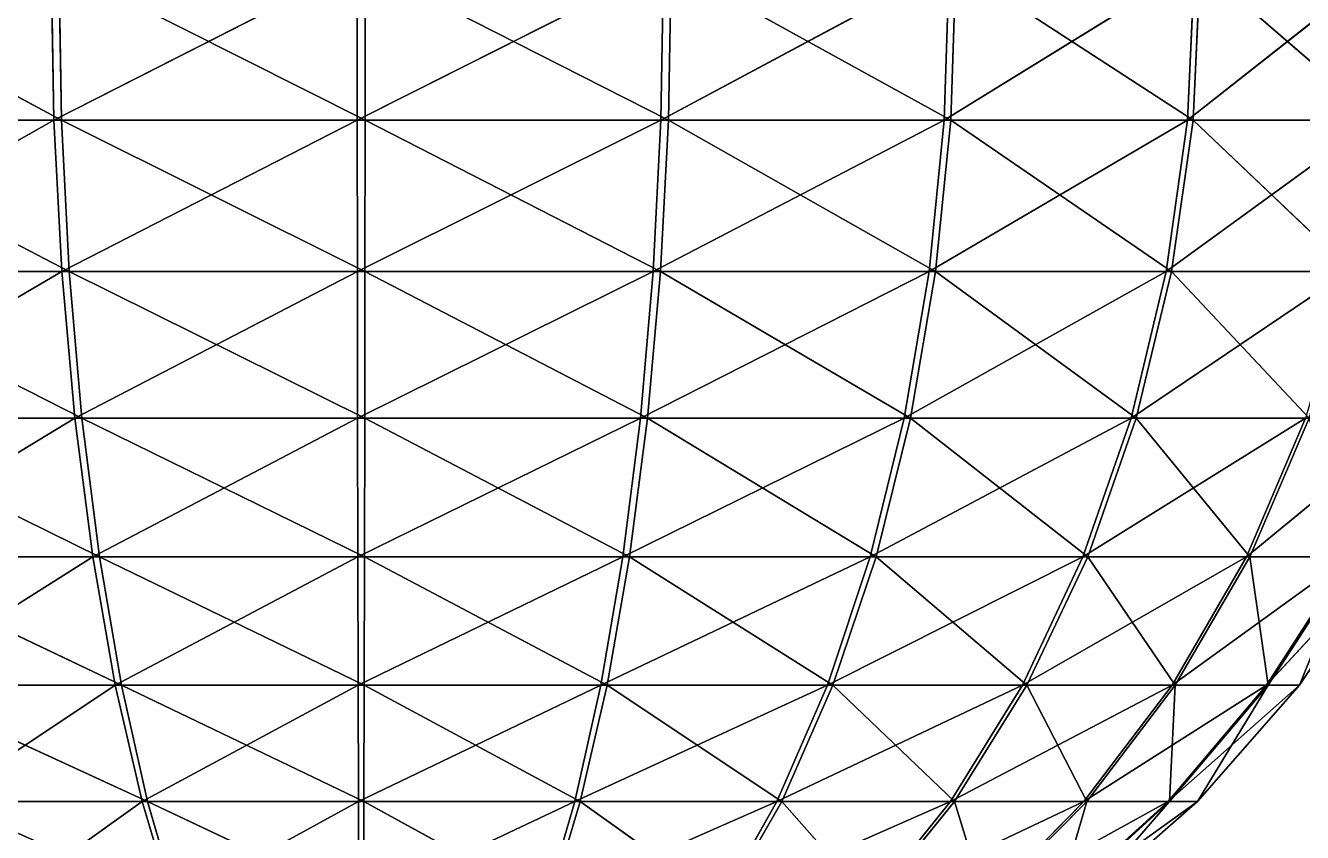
# Model space of a CAD drawing. Header units: metres. Extents: x -221 to 289, y -256 to 250.
# Drawn here: x 4.7 to 112.7, y -73.3 to -5.1 of the extents above; entities that cross this region are included whole.
import ezdxf

# ---------------------------------------------------------------- set-up
doc = ezdxf.new("R2010")
doc.units = ezdxf.units.M

msp = doc.modelspace()

# ---------------------------------------------------------------- linework, layer by layer
for p, q in [((-16.634708, -0.000004, -674.6596), (7.735315, -13.052622, -665.5774)), ((6.870521, -0.000004, -857.9344), (7.094708, -13.052622, -857.10876)), ((32.74091, -0.000004, -861.42834), (7.094708, -13.052622, -857.10876)), ((7.516657, -0.000004, -664.7503), (33.406948, -13.052622, -662.285)), ((7.516657, -0.000004, -664.7503), (7.735315, -13.052622, -665.5774)), ((32.74091, -0.000004, -861.42834), (32.74377, -13.052622, -860.5728)), ((58.634068, -0.000004, -858.1075), (32.74377, -13.052622, -860.5728)), ((33.40981, -0.000004, -661.42944), (33.406948, -13.052622, -662.285)), ((33.40981, -0.000004, -661.42944), (59.056007, -13.052622, -665.749)), ((58.634068, -0.000004, -858.1075), (58.41541, -13.052622, -857.2804)), ((82.78544, -0.000004, -848.1982), (58.41541, -13.052622, -857.2804)), ((59.28019, -0.000004, -664.9234), (59.056007, -13.052622, -665.749)), ((59.28019, -0.000004, -664.9234), (82.93451, -13.052622, -675.7335)), ((82.78544, -0.000004, -848.1982), (82.36017, -13.052622, -847.4559)), ((103.54916, -0.000004, -832.3757), (82.36017, -13.052622, -847.4559)), ((83.36474, -0.000004, -674.9941), (82.93451, -13.052622, -675.7335)), ((83.36474, -0.000004, -674.9941), (103.415184, -13.052622, -691.55804)), ((103.54916, -0.000004, -832.3757), (102.946236, -13.052622, -831.76874)), ((119.5102, -0.000004, -811.71826), (102.946236, -13.052622, -831.76874)), ((104.02215, -0.000004, -690.9551), (103.415184, -13.052622, -691.55804)), ((104.02215, -0.000004, -690.9551), (119.10233, -13.052622, -712.1441)), ((-16.78379, -13.052622, -847.12427), (7.094708, -13.052622, -857.10876)), ((7.735315, -13.052622, -665.5774), (-16.209438, -13.052622, -675.4019)), ((-16.209438, -13.052622, -675.4019), (8.387548, -25.881905, -668.04456)), ((7.094708, -13.052622, -857.10876), (-15.500458, -25.881905, -844.9185)), ((7.094708, -13.052622, -857.10876), (32.74377, -13.052622, -860.5728)), ((7.094708, -13.052622, -857.10876), (7.76343, -25.881905, -854.646)), ((33.406948, -13.052622, -662.285), (7.735315, -13.052622, -665.5774)), ((7.735315, -13.052622, -665.5774), (33.39841, -25.881905, -664.83685)), ((7.735315, -13.052622, -665.5774), (8.387548, -25.881905, -668.04456)), ((32.74377, -13.052622, -860.5728), (7.76343, -25.881905, -854.646)), ((32.74377, -13.052622, -860.5728), (58.41541, -13.052622, -857.2804)), ((32.74377, -13.052622, -860.5728), (32.752304, -25.881905, -858.02094)), ((58.41541, -13.052622, -857.2804), (32.752304, -25.881905, -858.02094)), ((33.406948, -13.052622, -662.285), (33.39841, -25.881905, -664.83685)), ((59.056007, -13.052622, -665.749), (33.406948, -13.052622, -662.285)), ((33.406948, -13.052622, -662.285), (58.387283, -25.881905, -668.21173)), ((58.41541, -13.052622, -857.2804), (57.763176, -25.881905, -854.81323)), ((82.36017, -13.052622, -847.4559), (57.763176, -25.881905, -854.81323)), ((59.056007, -13.052622, -665.749), (58.387283, -25.881905, -668.21173)), ((58.41541, -13.052622, -857.2804), (82.36017, -13.052622, -847.4559)), ((82.93451, -13.052622, -675.7335), (59.056007, -13.052622, -665.749)), ((59.056007, -13.052622, -665.749), (81.65117, -25.881905, -677.9393)), ((82.36017, -13.052622, -847.4559), (81.09161, -25.881905, -845.2416)), ((102.946236, -13.052622, -831.76874), (81.09161, -25.881905, -845.2416)), ((82.93451, -13.052622, -675.7335), (81.65117, -25.881905, -677.9393)), ((82.36017, -13.052622, -847.4559), (102.946236, -13.052622, -831.76874)), ((103.415184, -13.052622, -691.55804), (82.93451, -13.052622, -675.7335)), ((82.93451, -13.052622, -675.7335), (101.60469, -25.881905, -693.35645)), ((102.946236, -13.052622, -831.76874), (101.14781, -25.881905, -829.95825)), ((118.77075, -13.052622, -811.288), (101.14781, -25.881905, -829.95825)), ((103.415184, -13.052622, -691.55804), (101.60469, -25.881905, -693.35645)), ((102.946236, -13.052622, -831.76874), (118.77075, -13.052622, -811.288)), ((119.10233, -13.052622, -712.1441), (103.415184, -13.052622, -691.55804)), ((103.415184, -13.052622, -691.55804), (116.888054, -25.881905, -713.41266)), ((-15.500458, -25.881905, -844.9185), (7.76343, -25.881905, -854.646)), ((8.387548, -25.881905, -668.04456), (-14.94088, -25.881905, -677.6162)), ((-14.94088, -25.881905, -677.6162), (9.462194, -38.26834, -672.1095)), ((7.76343, -25.881905, -854.646), (-13.385975, -38.26834, -841.2843)), ((7.76343, -25.881905, -854.646), (32.752304, -25.881905, -858.02094)), ((7.76343, -25.881905, -854.646), (8.865244, -38.26834, -850.5883)), ((33.39841, -25.881905, -664.83685), (8.387548, -25.881905, -668.04456)), ((8.387548, -25.881905, -668.04456), (33.38435, -38.26834, -669.04144)), ((8.387548, -25.881905, -668.04456), (9.462194, -38.26834, -672.1095)), ((32.752304, -25.881905, -858.02094), (8.865244, -38.26834, -850.5883)), ((32.752304, -25.881905, -858.02094), (57.763176, -25.881905, -854.81323)), ((32.752304, -25.881905, -858.02094), (32.76637, -38.26834, -853.81635)), ((57.763176, -25.881905, -854.81323), (32.76637, -38.26834, -853.81635)), ((33.39841, -25.881905, -664.83685), (33.38435, -38.26834, -669.04144)), ((58.387283, -25.881905, -668.21173), (33.39841, -25.881905, -664.83685)), ((33.39841, -25.881905, -664.83685), (57.28547, -38.26834, -672.2695)), ((57.763176, -25.881905, -854.81323), (56.68853, -38.26834, -850.7483)), ((81.09161, -25.881905, -845.2416), (56.68853, -38.26834, -850.7483)), ((58.387283, -25.881905, -668.21173), (57.28547, -38.26834, -672.2695)), ((57.763176, -25.881905, -854.81323), (81.09161, -25.881905, -845.2416)), ((81.65117, -25.881905, -677.9393), (58.387283, -25.881905, -668.21173)), ((58.387283, -25.881905, -668.21173), (79.53669, -38.26834, -681.5735)), ((81.09161, -25.881905, -845.2416), (79.00149, -38.26834, -841.59326)), ((101.14781, -25.881905, -829.95825), (79.00149, -38.26834, -841.59326)), ((81.65117, -25.881905, -677.9393), (79.53669, -38.26834, -681.5735)), ((81.09161, -25.881905, -845.2416), (101.14781, -25.881905, -829.95825)), ((101.60469, -25.881905, -693.35645), (81.65117, -25.881905, -677.9393)), ((81.65117, -25.881905, -677.9393), (98.62164, -38.26834, -696.3196)), ((101.14781, -25.881905, -829.95825), (98.18466, -38.26834, -826.97516)), ((116.565, -25.881905, -810.0047), (98.18466, -38.26834, -826.97516)), ((101.60469, -25.881905, -693.35645), (98.62164, -38.26834, -696.3196)), ((101.14781, -25.881905, -829.95825), (116.565, -25.881905, -810.0047)), ((116.888054, -25.881905, -713.41266), (101.60469, -25.881905, -693.35645)), ((101.60469, -25.881905, -693.35645), (113.23973, -38.26834, -715.50275)), ((-13.385975, -38.26834, -841.2843), (8.865244, -38.26834, -850.5883)), ((9.462194, -38.26834, -672.1095), (-12.850758, -38.26834, -681.2645)), ((-12.850758, -38.26834, -681.2645), (10.940874, -50.000008, -677.70276)), ((8.865244, -38.26834, -850.5883), (-10.476521, -50.000008, -836.2836)), ((8.865244, -38.26834, -850.5883), (32.76637, -38.26834, -853.81635)), ((8.865244, -38.26834, -850.5883), (10.381304, -50.000008, -845.00507)), ((33.38435, -38.26834, -669.04144), (9.462194, -38.26834, -672.1095)), ((9.462194, -38.26834, -672.1095), (33.365, -50.000008, -674.82684)), ((9.462194, -38.26834, -672.1095), (10.940874, -50.000008, -677.70276)), ((32.76637, -38.26834, -853.81635), (10.381304, -50.000008, -845.00507)), ((32.76637, -38.26834, -853.81635), (56.68853, -38.26834, -850.7483)), ((32.76637, -38.26834, -853.81635), (32.785717, -50.000008, -848.03094)), ((56.68853, -38.26834, -850.7483), (32.785717, -50.000008, -848.03094)), ((33.38435, -38.26834, -669.04144), (33.365, -50.000008, -674.82684)), ((57.28547, -38.26834, -672.2695), (33.38435, -38.26834, -669.04144)), ((33.38435, -38.26834, -669.04144), (55.76941, -50.000008, -677.8527)), ((56.68853, -38.26834, -850.7483), (55.20985, -50.000008, -845.155)), ((79.00149, -38.26834, -841.59326), (55.20985, -50.000008, -845.155)), ((57.28547, -38.26834, -672.2695), (55.76941, -50.000008, -677.8527)), ((56.68853, -38.26834, -850.7483), (79.00149, -38.26834, -841.59326)), ((79.53669, -38.26834, -681.5735), (57.28547, -38.26834, -672.2695)), ((57.28547, -38.26834, -672.2695), (76.62724, -50.000008, -686.5741)), ((79.00149, -38.26834, -841.59326), (76.12555, -50.000008, -836.5733)), ((98.18466, -38.26834, -826.97516), (76.12555, -50.000008, -836.5733)), ((79.53669, -38.26834, -681.5735), (76.62724, -50.000008, -686.5741)), ((79.00149, -38.26834, -841.59326), (98.18466, -38.26834, -826.97516)), ((98.62164, -38.26834, -696.3196), (79.53669, -38.26834, -681.5735)), ((79.53669, -38.26834, -681.5735), (94.517075, -50.000008, -700.3968)), ((98.18466, -38.26834, -826.97516), (94.10745, -50.000008, -822.8706)), ((112.93074, -38.26834, -807.8902), (94.10745, -50.000008, -822.8706)), ((98.62164, -38.26834, -696.3196), (94.517075, -50.000008, -700.3968)), ((98.18466, -38.26834, -826.97516), (112.93074, -38.26834, -807.8902)), ((113.23973, -38.26834, -715.50275), (98.62164, -38.26834, -696.3196)), ((98.62164, -38.26834, -696.3196), (108.21977, -50.000008, -718.3787)), ((112.93074, -38.26834, -807.8902), (107.93013, -50.000008, -804.9808)), ((122.23481, -38.26834, -785.639), (107.93013, -50.000008, -804.9808)), ((113.23973, -38.26834, -715.50275), (108.21977, -50.000008, -718.3787)), ((-10.476521, -50.000008, -836.2836), (10.381304, -50.000008, -845.00507)), ((10.940874, -50.000008, -677.70276), (-9.974823, -50.000008, -686.2845)), ((-9.974823, -50.000008, -686.2845), (12.798279, -60.876144, -684.7286)), ((10.381304, -50.000008, -845.00507), (-6.821888, -60.876144, -830.00226)), ((10.381304, -50.000008, -845.00507), (32.785717, -50.000008, -848.03094)), ((10.381304, -50.000008, -845.00507), (12.285666, -60.876144, -837.9918)), ((33.365, -50.000008, -674.82684), (10.940874, -50.000008, -677.70276)), ((10.940874, -50.000008, -677.70276), (33.340694, -60.876144, -682.094)), ((10.940874, -50.000008, -677.70276), (12.798279, -60.876144, -684.7286)), ((32.785717, -50.000008, -848.03094), (12.285666, -60.876144, -837.9918)), ((32.785717, -50.000008, -848.03094), (55.20985, -50.000008, -845.155)), ((32.785717, -50.000008, -848.03094), (32.810024, -60.876144, -840.7638)), ((55.20985, -50.000008, -845.155), (32.810024, -60.876144, -840.7638)), ((33.365, -50.000008, -674.82684), (33.340694, -60.876144, -682.094)), ((55.76941, -50.000008, -677.8527), (33.365, -50.000008, -674.82684)), ((33.365, -50.000008, -674.82684), (53.86505, -60.876144, -684.86597)), ((55.20985, -50.000008, -845.155), (53.352448, -60.876144, -838.1292)), ((76.12555, -50.000008, -836.5733), (53.352448, -60.876144, -838.1292)), ((55.76941, -50.000008, -677.8527), (53.86505, -60.876144, -684.86597)), ((55.20985, -50.000008, -845.155), (76.12555, -50.000008, -836.5733)), ((76.62724, -50.000008, -686.5741), (55.76941, -50.000008, -677.8527)), ((55.76941, -50.000008, -677.8527), (72.9726, -60.876144, -692.8555)), ((76.12555, -50.000008, -836.5733), (72.513016, -60.876144, -830.2676)), ((94.10745, -50.000008, -822.8706), (72.513016, -60.876144, -830.2676)), ((76.62724, -50.000008, -686.5741), (72.9726, -60.876144, -692.8555)), ((76.12555, -50.000008, -836.5733), (94.10745, -50.000008, -822.8706)), ((94.517075, -50.000008, -700.3968), (76.62724, -50.000008, -686.5741)), ((76.62724, -50.000008, -686.5741), (89.36122, -60.876144, -705.5183)), ((94.10745, -50.000008, -822.8706), (88.98598, -60.876144, -817.7147)), ((107.93013, -50.000008, -804.9808), (88.98598, -60.876144, -817.7147)), ((94.517075, -50.000008, -700.3968), (89.36122, -60.876144, -705.5183)), ((94.10745, -50.000008, -822.8706), (107.93013, -50.000008, -804.9808)), ((108.21977, -50.000008, -718.3787), (94.517075, -50.000008, -700.3968)), ((94.517075, -50.000008, -700.3968), (101.91406, -60.876144, -721.9912)), ((107.93013, -50.000008, -804.9808), (101.648735, -60.876144, -801.3261)), ((116.65156, -50.000008, -784.1229), (101.648735, -60.876144, -801.3261)), ((108.21977, -50.000008, -718.3787), (101.91406, -60.876144, -721.9912)), ((107.93013, -50.000008, -804.9808), (116.65156, -50.000008, -784.1229)), ((116.80149, -50.000008, -739.29443), (108.21977, -50.000008, -718.3787)), ((108.21977, -50.000008, -718.3787), (109.77566, -60.876144, -741.1518)), ((116.65156, -50.000008, -784.1229), (109.63831, -60.876144, -782.21857)), ((119.67742, -50.000008, -761.7185), (109.63831, -60.876144, -782.21857)), ((116.80149, -50.000008, -739.29443), (109.77566, -60.876144, -741.1518)), ((119.67742, -50.000008, -761.7185), (112.410255, -60.876144, -761.6942)), ((116.80149, -50.000008, -739.29443), (112.410255, -60.876144, -761.6942)), ((-6.821888, -60.876144, -830.00226), (12.285666, -60.876144, -837.9918)), ((12.798279, -60.876144, -684.7286), (-6.362289, -60.876144, -692.5902)), ((-6.362289, -60.876144, -692.5902), (15.002626, -70.71068, -693.0668)), ((12.285666, -60.876144, -837.9918), (-2.484604, -70.71068, -822.54755)), ((12.285666, -60.876144, -837.9918), (32.810024, -60.876144, -840.7638)), ((12.285666, -60.876144, -837.9918), (14.545742, -70.71068, -829.6686)), ((33.340694, -60.876144, -682.094), (12.798279, -60.876144, -684.7286)), ((12.798279, -60.876144, -684.7286), (33.31185, -70.71068, -690.7186)), ((12.798279, -60.876144, -684.7286), (15.002626, -70.71068, -693.0668)), ((32.810024, -60.876144, -840.7638), (14.545742, -70.71068, -829.6686)), ((32.810024, -60.876144, -840.7638), (53.352448, -60.876144, -838.1292)), ((32.810024, -60.876144, -840.7638), (32.838867, -70.71068, -832.13916)), ((53.352448, -60.876144, -838.1292), (32.838867, -70.71068, -832.13916)), ((33.340694, -60.876144, -682.094), (33.31185, -70.71068, -690.7186)), ((53.86505, -60.876144, -684.86597), (33.340694, -60.876144, -682.094)), ((33.340694, -60.876144, -682.094), (51.604973, -70.71068, -693.1892)), ((53.352448, -60.876144, -838.1292), (51.148094, -70.71068, -829.791)), ((72.513016, -60.876144, -830.2676), (51.148094, -70.71068, -829.791)), ((53.86505, -60.876144, -684.86597), (51.604973, -70.71068, -693.1892)), ((53.352448, -60.876144, -838.1292), (72.513016, -60.876144, -830.2676)), ((72.9726, -60.876144, -692.8555), (53.86505, -60.876144, -684.86597)), ((53.86505, -60.876144, -684.86597), (68.63532, -70.71068, -700.31024)), ((72.513016, -60.876144, -830.2676), (68.22569, -70.71068, -822.78406)), ((88.98598, -60.876144, -817.7147), (68.22569, -70.71068, -822.78406)), ((72.9726, -60.876144, -692.8555), (68.63532, -70.71068, -700.31024)), ((72.513016, -60.876144, -830.2676), (88.98598, -60.876144, -817.7147)), ((89.36122, -60.876144, -705.5183), (72.9726, -60.876144, -692.8555)), ((72.9726, -60.876144, -692.8555), (83.24231, -70.71068, -711.5964)), ((88.98598, -60.876144, -817.7147), (82.90785, -70.71068, -811.5958)), ((101.648735, -60.876144, -801.3261), (82.90785, -70.71068, -811.5958)), ((89.36122, -60.876144, -705.5183), (83.24231, -70.71068, -711.5964)), ((88.98598, -60.876144, -817.7147), (101.648735, -60.876144, -801.3261)), ((101.91406, -60.876144, -721.9912), (89.36122, -60.876144, -705.5183)), ((89.36122, -60.876144, -705.5183), (94.43051, -70.71068, -726.27856)), ((101.648735, -60.876144, -801.3261), (94.19402, -70.71068, -796.98883)), ((109.63831, -60.876144, -782.21857), (94.19402, -70.71068, -796.98883)), ((101.91406, -60.876144, -721.9912), (94.43051, -70.71068, -726.27856)), ((109.63831, -60.876144, -782.21857), (101.31504, -70.71068, -779.9585)), ((112.410255, -60.876144, -761.6942), (101.31504, -70.71068, -779.9585)), ((109.77566, -60.876144, -741.1518), (101.43746, -70.71068, -743.35614)), ((101.91406, -60.876144, -721.9912), (101.43746, -70.71068, -743.35614)), ((101.648735, -60.876144, -801.3261), (109.63831, -60.876144, -782.21857)), ((109.77566, -60.876144, -741.1518), (101.91406, -60.876144, -721.9912)), ((112.410255, -60.876144, -761.6942), (103.78565, -70.71068, -761.6654)), ((109.77566, -60.876144, -741.1518), (103.78565, -70.71068, -761.6654)), ((109.63831, -60.876144, -782.21857), (112.410255, -60.876144, -761.6942)), ((112.410255, -60.876144, -761.6942), (109.77566, -60.876144, -741.1518)), ((-2.484604, -70.71068, -822.54755), (14.545742, -70.71068, -829.6686)), ((15.002626, -70.71068, -693.0668), (-2.074966, -70.71068, -700.0737)), ((14.545742, -70.71068, -829.6686), (2.461123, -79.335335, -814.04706)), ((14.545742, -70.71068, -829.6686), (32.838867, -70.71068, -832.13916)), ((14.545742, -70.71068, -829.6686), (17.122866, -79.335335, -820.17773)), ((33.31185, -70.71068, -690.7186), (15.002626, -70.71068, -693.0668)), ((15.002626, -70.71068, -693.0668), (33.27896, -79.335335, -700.5531)), ((15.002626, -70.71068, -693.0668), (17.516209, -79.335335, -702.5747)), ((32.838867, -70.71068, -832.13916), (17.122866, -79.335335, -820.17773)), ((32.838867, -70.71068, -832.13916), (51.148094, -70.71068, -829.791)), ((32.838867, -70.71068, -832.13916), (32.87176, -79.335335, -822.3047)), ((51.148094, -70.71068, -829.791), (32.87176, -79.335335, -822.3047)), ((33.31185, -70.71068, -690.7186), (33.27896, -79.335335, -700.5531)), ((51.604973, -70.71068, -693.1892), (33.31185, -70.71068, -690.7186)), ((33.31185, -70.71068, -690.7186), (49.02785, -79.335335, -702.68005)), ((51.148094, -70.71068, -829.791), (48.634514, -79.335335, -820.2831)), ((68.22569, -70.71068, -822.78406), (48.634514, -79.335335, -820.2831)), ((51.604973, -70.71068, -693.1892), (49.02785, -79.335335, -702.68005)), ((51.148094, -70.71068, -829.791), (68.22569, -70.71068, -822.78406)), ((68.63532, -70.71068, -700.31024), (51.604973, -70.71068, -693.1892)), ((51.604973, -70.71068, -693.1892), (63.689594, -79.335335, -708.8107)), ((68.22569, -70.71068, -822.78406), (63.336945, -79.335335, -814.2507)), ((82.90785, -70.71068, -811.5958), (63.336945, -79.335335, -814.2507)), ((68.63532, -70.71068, -700.31024), (63.689594, -79.335335, -708.8107)), ((68.22569, -70.71068, -822.78406), (82.90785, -70.71068, -811.5958)), ((83.24231, -70.71068, -711.5964), (68.63532, -70.71068, -700.31024)), ((68.63532, -70.71068, -700.31024), (76.26503, -79.335335, -718.52716)), ((82.90785, -70.71068, -811.5958), (75.97708, -79.335335, -804.6185)), ((94.19402, -70.71068, -796.98883), (75.97708, -79.335335, -804.6185)), ((83.24231, -70.71068, -711.5964), (76.26503, -79.335335, -718.52716)), ((82.90785, -70.71068, -811.5958), (94.19402, -70.71068, -796.98883)), ((94.43051, -70.71068, -726.27856), (83.24231, -70.71068, -711.5964)), ((83.24231, -70.71068, -711.5964), (85.897156, -79.335335, -731.1673)), ((94.19402, -70.71068, -796.98883), (85.69356, -79.335335, -792.0431)), ((101.31504, -70.71068, -779.9585), (85.69356, -79.335335, -792.0431)), ((94.43051, -70.71068, -726.27856), (85.897156, -79.335335, -731.1673)), ((101.31504, -70.71068, -779.9585), (91.82417, -79.335335, -777.38135)), ((103.78565, -70.71068, -761.6654), (91.82417, -79.335335, -777.38135)), ((101.43746, -70.71068, -743.35614), (91.929565, -79.335335, -745.86975)), ((94.43051, -70.71068, -726.27856), (91.929565, -79.335335, -745.86975)), ((103.78565, -70.71068, -761.6654), (93.95117, -79.335335, -761.6325)), ((101.43746, -70.71068, -743.35614), (93.95117, -79.335335, -761.6325)), ((94.19402, -70.71068, -796.98883), (101.31504, -70.71068, -779.9585)), ((101.43746, -70.71068, -743.35614), (94.43051, -70.71068, -726.27856)), ((101.31504, -70.71068, -779.9585), (103.78565, -70.71068, -761.6654)), ((103.78565, -70.71068, -761.6654), (101.43746, -70.71068, -743.35614))]:
    msp.add_line(p, q)
for points in [[(-16.78379, -13.052622, -847.12427), (-17.214024, -0.000004, -847.8637), (6.870521, -0.000004, -857.9344), (6.870622, 0.000096, -857.93427)], [(7.735315, -13.052622, -665.5774), (7.516657, -0.000004, -664.7503), (-16.634708, -0.000004, -674.6596), (-16.63461, 0.000096, -674.6595)], [(7.094708, -13.052622, -857.10876), (6.870521, -0.000004, -857.9344), (32.74091, -0.000004, -861.42834), (32.74101, 0.000096, -861.4282)], [(33.406948, -13.052622, -662.285), (33.40981, -0.000004, -661.42944), (7.516657, -0.000004, -664.7503), (7.516757, 0.000096, -664.7502)], [(32.74377, -13.052622, -860.5728), (32.74091, -0.000004, -861.42834), (58.634068, -0.000004, -858.1075), (58.634167, 0.000096, -858.10736)], [(59.056007, -13.052622, -665.749), (59.28019, -0.000004, -664.9234), (33.40981, -0.000004, -661.42944), (33.40991, 0.000096, -661.4293)], [(58.41541, -13.052622, -857.2804), (58.634068, -0.000004, -858.1075), (82.78544, -0.000004, -848.1982), (82.78554, 0.000096, -848.19806)], [(82.93451, -13.052622, -675.7335), (83.36474, -0.000004, -674.9941), (59.28019, -0.000004, -664.9234), (59.28029, 0.000096, -664.9233)], [(82.36017, -13.052622, -847.4559), (82.78544, -0.000004, -848.1982), (103.54916, -0.000004, -832.3757), (103.549255, 0.000096, -832.37555)], [(103.415184, -13.052622, -691.55804), (104.02215, -0.000004, -690.9551), (83.36474, -0.000004, -674.9941), (83.36484, 0.000096, -674.99396)], [(102.946236, -13.052622, -831.76874), (103.54916, -0.000004, -832.3757), (119.5102, -0.000004, -811.71826), (119.5103, 0.000096, -811.71814)], [(119.10233, -13.052622, -712.1441), (119.84465, -0.000004, -711.7188), (104.02215, -0.000004, -690.9551), (104.02225, 0.000096, -690.95496)], [(-16.78379, -13.052622, -847.12427), (6.870521, -0.000004, -857.9344), (7.094708, -13.052622, -857.10876), (7.094808, -13.052522, -857.10864)], [(7.735315, -13.052622, -665.5774), (-16.634708, -0.000004, -674.6596), (-16.209438, -13.052622, -675.4019), (-16.20934, -13.052522, -675.4018)], [(7.094708, -13.052622, -857.10876), (32.74091, -0.000004, -861.42834), (32.74377, -13.052622, -860.5728), (32.74387, -13.052522, -860.5727)], [(33.406948, -13.052622, -662.285), (7.516657, -0.000004, -664.7503), (7.735315, -13.052622, -665.5774), (7.735416, -13.052522, -665.5773)], [(32.74377, -13.052622, -860.5728), (58.634068, -0.000004, -858.1075), (58.41541, -13.052622, -857.2804), (58.41551, -13.052522, -857.2803)], [(59.056007, -13.052622, -665.749), (33.40981, -0.000004, -661.42944), (33.406948, -13.052622, -662.285), (33.407047, -13.052522, -662.28485)], [(58.41541, -13.052622, -857.2804), (82.78544, -0.000004, -848.1982), (82.36017, -13.052622, -847.4559), (82.36027, -13.052522, -847.45575)], [(82.93451, -13.052622, -675.7335), (59.28019, -0.000004, -664.9234), (59.056007, -13.052622, -665.749), (59.056107, -13.052522, -665.7489)], [(82.36017, -13.052622, -847.4559), (103.54916, -0.000004, -832.3757), (102.946236, -13.052622, -831.76874), (102.946335, -13.052522, -831.7686)], [(103.415184, -13.052622, -691.55804), (83.36474, -0.000004, -674.9941), (82.93451, -13.052622, -675.7335), (82.93461, -13.052522, -675.7334)], [(102.946236, -13.052622, -831.76874), (119.5102, -0.000004, -811.71826), (118.77075, -13.052622, -811.288), (118.77085, -13.052522, -811.2879)], [(119.10233, -13.052622, -712.1441), (104.02215, -0.000004, -690.9551), (103.415184, -13.052622, -691.55804), (103.41528, -13.052522, -691.5579)], [(-15.500458, -25.881905, -844.9185), (-16.78379, -13.052622, -847.12427), (7.094708, -13.052622, -857.10876), (7.094808, -13.052522, -857.10864)], [(8.387548, -25.881905, -668.04456), (7.735315, -13.052622, -665.5774), (-16.209438, -13.052622, -675.4019), (-16.20934, -13.052522, -675.4018)], [(8.387548, -25.881905, -668.04456), (-16.209438, -13.052622, -675.4019), (-14.94088, -25.881905, -677.6162), (-14.94078, -25.881805, -677.6161)], [(-15.500458, -25.881905, -844.9185), (7.094708, -13.052622, -857.10876), (7.76343, -25.881905, -854.646), (7.76353, -25.881805, -854.6459)], [(32.74377, -13.052622, -860.5728), (32.74377, -13.052622, -860.5728), (7.094708, -13.052622, -857.10876), (7.094808, -13.052522, -857.10864)], [(7.76343, -25.881905, -854.646), (7.094708, -13.052622, -857.10876), (32.74377, -13.052622, -860.5728), (32.74387, -13.052522, -860.5727)], [(33.39841, -25.881905, -664.83685), (33.406948, -13.052622, -662.285), (7.735315, -13.052622, -665.5774), (7.735416, -13.052522, -665.5773)], [(33.39841, -25.881905, -664.83685), (7.735315, -13.052622, -665.5774), (8.387548, -25.881905, -668.04456), (8.387649, -25.881805, -668.04443)], [(7.76343, -25.881905, -854.646), (32.74377, -13.052622, -860.5728), (32.752304, -25.881905, -858.02094), (32.752403, -25.881805, -858.0208)], [(32.752304, -25.881905, -858.02094), (32.74377, -13.052622, -860.5728), (58.41541, -13.052622, -857.2804), (58.41551, -13.052522, -857.2803)], [(32.752304, -25.881905, -858.02094), (58.41541, -13.052622, -857.2804), (57.763176, -25.881905, -854.81323), (57.763275, -25.881805, -854.8131)], [(58.387283, -25.881905, -668.21173), (33.406948, -13.052622, -662.285), (33.39841, -25.881905, -664.83685), (33.39851, -25.881805, -664.83673)], [(58.387283, -25.881905, -668.21173), (59.056007, -13.052622, -665.749), (33.406948, -13.052622, -662.285), (33.407047, -13.052522, -662.28485)], [(57.763176, -25.881905, -854.81323), (58.41541, -13.052622, -857.2804), (82.36017, -13.052622, -847.4559), (82.36027, -13.052522, -847.45575)], [(57.763176, -25.881905, -854.81323), (82.36017, -13.052622, -847.4559), (81.09161, -25.881905, -845.2416), (81.09171, -25.881805, -845.24146)], [(81.65117, -25.881905, -677.9393), (59.056007, -13.052622, -665.749), (58.387283, -25.881905, -668.21173), (58.387383, -25.881805, -668.2116)], [(81.65117, -25.881905, -677.9393), (82.93451, -13.052622, -675.7335), (59.056007, -13.052622, -665.749), (59.056107, -13.052522, -665.7489)], [(81.09161, -25.881905, -845.2416), (82.36017, -13.052622, -847.4559), (102.946236, -13.052622, -831.76874), (102.946335, -13.052522, -831.7686)], [(81.09161, -25.881905, -845.2416), (102.946236, -13.052622, -831.76874), (101.14781, -25.881905, -829.95825), (101.14791, -25.881805, -829.9581)], [(101.60469, -25.881905, -693.35645), (82.93451, -13.052622, -675.7335), (81.65117, -25.881905, -677.9393), (81.65127, -25.881805, -677.93915)], [(101.60469, -25.881905, -693.35645), (103.415184, -13.052622, -691.55804), (82.93451, -13.052622, -675.7335), (82.93461, -13.052522, -675.7334)], [(101.14781, -25.881905, -829.95825), (102.946236, -13.052622, -831.76874), (118.77075, -13.052622, -811.288), (118.77085, -13.052522, -811.2879)], [(101.14781, -25.881905, -829.95825), (118.77075, -13.052622, -811.288), (116.565, -25.881905, -810.0047), (116.5651, -25.881805, -810.0046)], [(116.888054, -25.881905, -713.41266), (103.415184, -13.052622, -691.55804), (101.60469, -25.881905, -693.35645), (101.60479, -25.881805, -693.3563)], [(116.888054, -25.881905, -713.41266), (119.10233, -13.052622, -712.1441), (103.415184, -13.052622, -691.55804), (103.41528, -13.052522, -691.5579)], [(-13.385975, -38.26834, -841.2843), (-15.500458, -25.881905, -844.9185), (7.76343, -25.881905, -854.646), (7.76353, -25.881805, -854.6459)], [(9.462194, -38.26834, -672.1095), (8.387548, -25.881905, -668.04456), (-14.94088, -25.881905, -677.6162), (-14.94078, -25.881805, -677.6161)], [(9.462194, -38.26834, -672.1095), (-14.94088, -25.881905, -677.6162), (-12.850758, -38.26834, -681.2645), (-12.850657, -38.26824, -681.2644)], [(-13.385975, -38.26834, -841.2843), (7.76343, -25.881905, -854.646), (8.865244, -38.26834, -850.5883), (8.865344, -38.26824, -850.5882)], [(32.752304, -25.881905, -858.02094), (32.752304, -25.881905, -858.02094), (7.76343, -25.881905, -854.646), (7.76353, -25.881805, -854.6459)], [(8.865244, -38.26834, -850.5883), (7.76343, -25.881905, -854.646), (32.752304, -25.881905, -858.02094), (32.752403, -25.881805, -858.0208)], [(33.38435, -38.26834, -669.04144), (33.39841, -25.881905, -664.83685), (8.387548, -25.881905, -668.04456), (8.387649, -25.881805, -668.04443)], [(33.38435, -38.26834, -669.04144), (8.387548, -25.881905, -668.04456), (9.462194, -38.26834, -672.1095), (9.462295, -38.26824, -672.1094)], [(8.865244, -38.26834, -850.5883), (32.752304, -25.881905, -858.02094), (32.76637, -38.26834, -853.81635), (32.766468, -38.26824, -853.8162)], [(32.76637, -38.26834, -853.81635), (32.752304, -25.881905, -858.02094), (57.763176, -25.881905, -854.81323), (57.763275, -25.881805, -854.8131)], [(32.76637, -38.26834, -853.81635), (57.763176, -25.881905, -854.81323), (56.68853, -38.26834, -850.7483), (56.68863, -38.26824, -850.74817)], [(57.28547, -38.26834, -672.2695), (33.39841, -25.881905, -664.83685), (33.38435, -38.26834, -669.04144), (33.38445, -38.26824, -669.0413)], [(57.28547, -38.26834, -672.2695), (58.387283, -25.881905, -668.21173), (33.39841, -25.881905, -664.83685), (33.39851, -25.881805, -664.83673)], [(56.68853, -38.26834, -850.7483), (57.763176, -25.881905, -854.81323), (81.09161, -25.881905, -845.2416), (81.09171, -25.881805, -845.24146)], [(56.68853, -38.26834, -850.7483), (81.09161, -25.881905, -845.2416), (79.00149, -38.26834, -841.59326), (79.00159, -38.26824, -841.59314)], [(79.53669, -38.26834, -681.5735), (58.387283, -25.881905, -668.21173), (57.28547, -38.26834, -672.2695), (57.28557, -38.26824, -672.26935)], [(79.53669, -38.26834, -681.5735), (81.65117, -25.881905, -677.9393), (58.387283, -25.881905, -668.21173), (58.387383, -25.881805, -668.2116)], [(79.00149, -38.26834, -841.59326), (81.09161, -25.881905, -845.2416), (101.14781, -25.881905, -829.95825), (101.14791, -25.881805, -829.9581)], [(79.00149, -38.26834, -841.59326), (101.14781, -25.881905, -829.95825), (98.18466, -38.26834, -826.97516), (98.18476, -38.26824, -826.97504)], [(98.62164, -38.26834, -696.3196), (81.65117, -25.881905, -677.9393), (79.53669, -38.26834, -681.5735), (79.53679, -38.26824, -681.57336)], [(98.62164, -38.26834, -696.3196), (101.60469, -25.881905, -693.35645), (81.65117, -25.881905, -677.9393), (81.65127, -25.881805, -677.93915)], [(98.18466, -38.26834, -826.97516), (101.14781, -25.881905, -829.95825), (116.565, -25.881905, -810.0047), (116.5651, -25.881805, -810.0046)], [(98.18466, -38.26834, -826.97516), (116.565, -25.881905, -810.0047), (112.93074, -38.26834, -807.8902), (112.93084, -38.26824, -807.8901)], [(113.23973, -38.26834, -715.50275), (101.60469, -25.881905, -693.35645), (98.62164, -38.26834, -696.3196), (98.62174, -38.26824, -696.31946)], [(113.23973, -38.26834, -715.50275), (116.888054, -25.881905, -713.41266), (101.60469, -25.881905, -693.35645), (101.60479, -25.881805, -693.3563)], [(-10.476521, -50.000008, -836.2836), (-13.385975, -38.26834, -841.2843), (8.865244, -38.26834, -850.5883), (8.865344, -38.26824, -850.5882)], [(10.940874, -50.000008, -677.70276), (9.462194, -38.26834, -672.1095), (-12.850758, -38.26834, -681.2645), (-12.850657, -38.26824, -681.2644)], [(10.940874, -50.000008, -677.70276), (-12.850758, -38.26834, -681.2645), (-9.974823, -50.000008, -686.2845), (-9.974723, -49.99991, -686.28436)], [(-10.476521, -50.000008, -836.2836), (8.865244, -38.26834, -850.5883), (10.381304, -50.000008, -845.00507), (10.381404, -49.99991, -845.00494)], [(32.76637, -38.26834, -853.81635), (32.76637, -38.26834, -853.81635), (8.865244, -38.26834, -850.5883), (8.865344, -38.26824, -850.5882)], [(10.381304, -50.000008, -845.00507), (8.865244, -38.26834, -850.5883), (32.76637, -38.26834, -853.81635), (32.766468, -38.26824, -853.8162)], [(33.365, -50.000008, -674.82684), (33.38435, -38.26834, -669.04144), (9.462194, -38.26834, -672.1095), (9.462295, -38.26824, -672.1094)], [(33.365, -50.000008, -674.82684), (9.462194, -38.26834, -672.1095), (10.940874, -50.000008, -677.70276), (10.940974, -49.99991, -677.70264)], [(10.381304, -50.000008, -845.00507), (32.76637, -38.26834, -853.81635), (32.785717, -50.000008, -848.03094), (32.785816, -49.99991, -848.0308)], [(32.785717, -50.000008, -848.03094), (32.76637, -38.26834, -853.81635), (56.68853, -38.26834, -850.7483), (56.68863, -38.26824, -850.74817)], [(32.785717, -50.000008, -848.03094), (56.68853, -38.26834, -850.7483), (55.20985, -50.000008, -845.155), (55.20995, -49.99991, -845.1549)], [(55.76941, -50.000008, -677.8527), (33.38435, -38.26834, -669.04144), (33.365, -50.000008, -674.82684), (33.3651, -49.99991, -674.8267)], [(55.76941, -50.000008, -677.8527), (57.28547, -38.26834, -672.2695), (33.38435, -38.26834, -669.04144), (33.38445, -38.26824, -669.0413)], [(55.20985, -50.000008, -845.155), (56.68853, -38.26834, -850.7483), (79.00149, -38.26834, -841.59326), (79.00159, -38.26824, -841.59314)], [(55.20985, -50.000008, -845.155), (79.00149, -38.26834, -841.59326), (76.12555, -50.000008, -836.5733), (76.12565, -49.99991, -836.5732)], [(76.62724, -50.000008, -686.5741), (57.28547, -38.26834, -672.2695), (55.76941, -50.000008, -677.8527), (55.76951, -49.99991, -677.8526)], [(76.62724, -50.000008, -686.5741), (79.53669, -38.26834, -681.5735), (57.28547, -38.26834, -672.2695), (57.28557, -38.26824, -672.26935)], [(76.12555, -50.000008, -836.5733), (79.00149, -38.26834, -841.59326), (98.18466, -38.26834, -826.97516), (98.18476, -38.26824, -826.97504)], [(76.12555, -50.000008, -836.5733), (98.18466, -38.26834, -826.97516), (94.10745, -50.000008, -822.8706), (94.10755, -49.99991, -822.8705)], [(94.517075, -50.000008, -700.3968), (79.53669, -38.26834, -681.5735), (76.62724, -50.000008, -686.5741), (76.62734, -49.99991, -686.574)], [(94.517075, -50.000008, -700.3968), (98.62164, -38.26834, -696.3196), (79.53669, -38.26834, -681.5735), (79.53679, -38.26824, -681.57336)], [(94.10745, -50.000008, -822.8706), (98.18466, -38.26834, -826.97516), (112.93074, -38.26834, -807.8902), (112.93084, -38.26824, -807.8901)], [(94.10745, -50.000008, -822.8706), (112.93074, -38.26834, -807.8902), (107.93013, -50.000008, -804.9808), (107.93023, -49.99991, -804.98065)], [(108.21977, -50.000008, -718.3787), (98.62164, -38.26834, -696.3196), (94.517075, -50.000008, -700.3968), (94.51717, -49.99991, -700.39667)], [(108.21977, -50.000008, -718.3787), (113.23973, -38.26834, -715.50275), (98.62164, -38.26834, -696.3196), (98.62174, -38.26824, -696.31946)], [(107.93013, -50.000008, -804.9808), (112.93074, -38.26834, -807.8902), (122.23481, -38.26834, -785.639), (122.23491, -38.26824, -785.63885)], [(107.93013, -50.000008, -804.9808), (122.23481, -38.26834, -785.639), (116.65156, -50.000008, -784.1229), (116.65166, -49.99991, -784.1228)], [(116.80149, -50.000008, -739.29443), (113.23973, -38.26834, -715.50275), (108.21977, -50.000008, -718.3787), (108.21987, -49.99991, -718.3786)], [(-6.821888, -60.876144, -830.00226), (-10.476521, -50.000008, -836.2836), (10.381304, -50.000008, -845.00507), (10.381404, -49.99991, -845.00494)], [(12.798279, -60.876144, -684.7286), (10.940874, -50.000008, -677.70276), (-9.974823, -50.000008, -686.2845), (-9.974723, -49.99991, -686.28436)], [(12.798279, -60.876144, -684.7286), (-9.974823, -50.000008, -686.2845), (-6.362289, -60.876144, -692.5902), (-6.362189, -60.876045, -692.5901)], [(-6.821888, -60.876144, -830.00226), (10.381304, -50.000008, -845.00507), (12.285666, -60.876144, -837.9918), (12.285766, -60.876045, -837.9917)], [(32.785717, -50.000008, -848.03094), (32.785717, -50.000008, -848.03094), (10.381304, -50.000008, -845.00507), (10.381404, -49.99991, -845.00494)], [(12.285666, -60.876144, -837.9918), (10.381304, -50.000008, -845.00507), (32.785717, -50.000008, -848.03094), (32.785816, -49.99991, -848.0308)], [(33.340694, -60.876144, -682.094), (33.365, -50.000008, -674.82684), (10.940874, -50.000008, -677.70276), (10.940974, -49.99991, -677.70264)], [(33.340694, -60.876144, -682.094), (10.940874, -50.000008, -677.70276), (12.798279, -60.876144, -684.7286), (12.798379, -60.876045, -684.72845)], [(12.285666, -60.876144, -837.9918), (32.785717, -50.000008, -848.03094), (32.810024, -60.876144, -840.7638), (32.810123, -60.876045, -840.7637)], [(32.810024, -60.876144, -840.7638), (32.785717, -50.000008, -848.03094), (55.20985, -50.000008, -845.155), (55.20995, -49.99991, -845.1549)], [(32.810024, -60.876144, -840.7638), (55.20985, -50.000008, -845.155), (53.352448, -60.876144, -838.1292), (53.352547, -60.876045, -838.1291)], [(53.86505, -60.876144, -684.86597), (33.365, -50.000008, -674.82684), (33.340694, -60.876144, -682.094), (33.340794, -60.876045, -682.0939)], [(53.86505, -60.876144, -684.86597), (55.76941, -50.000008, -677.8527), (33.365, -50.000008, -674.82684), (33.3651, -49.99991, -674.8267)], [(53.352448, -60.876144, -838.1292), (55.20985, -50.000008, -845.155), (76.12555, -50.000008, -836.5733), (76.12565, -49.99991, -836.5732)], [(53.352448, -60.876144, -838.1292), (76.12555, -50.000008, -836.5733), (72.513016, -60.876144, -830.2676), (72.513115, -60.876045, -830.26746)], [(72.9726, -60.876144, -692.8555), (55.76941, -50.000008, -677.8527), (53.86505, -60.876144, -684.86597), (53.86515, -60.876045, -684.86584)], [(72.9726, -60.876144, -692.8555), (76.62724, -50.000008, -686.5741), (55.76941, -50.000008, -677.8527), (55.76951, -49.99991, -677.8526)], [(72.513016, -60.876144, -830.2676), (76.12555, -50.000008, -836.5733), (94.10745, -50.000008, -822.8706), (94.10755, -49.99991, -822.8705)], [(72.513016, -60.876144, -830.2676), (94.10745, -50.000008, -822.8706), (88.98598, -60.876144, -817.7147), (88.98608, -60.876045, -817.7146)], [(89.36122, -60.876144, -705.5183), (76.62724, -50.000008, -686.5741), (72.9726, -60.876144, -692.8555), (72.9727, -60.876045, -692.8554)], [(89.36122, -60.876144, -705.5183), (94.517075, -50.000008, -700.3968), (76.62724, -50.000008, -686.5741), (76.62734, -49.99991, -686.574)], [(88.98598, -60.876144, -817.7147), (94.10745, -50.000008, -822.8706), (107.93013, -50.000008, -804.9808), (107.93023, -49.99991, -804.98065)], [(88.98598, -60.876144, -817.7147), (107.93013, -50.000008, -804.9808), (101.648735, -60.876144, -801.3261), (101.648834, -60.876045, -801.326)], [(101.91406, -60.876144, -721.9912), (94.517075, -50.000008, -700.3968), (89.36122, -60.876144, -705.5183), (89.36132, -60.876045, -705.5182)], [(101.91406, -60.876144, -721.9912), (108.21977, -50.000008, -718.3787), (94.517075, -50.000008, -700.3968), (94.51717, -49.99991, -700.39667)], [(101.648735, -60.876144, -801.3261), (107.93013, -50.000008, -804.9808), (116.65156, -50.000008, -784.1229), (116.65166, -49.99991, -784.1228)], [(101.648735, -60.876144, -801.3261), (116.65156, -50.000008, -784.1229), (109.63831, -60.876144, -782.21857), (109.63841, -60.876045, -782.21844)], [(109.77566, -60.876144, -741.1518), (108.21977, -50.000008, -718.3787), (101.91406, -60.876144, -721.9912), (101.91416, -60.876045, -721.9911)], [(109.77566, -60.876144, -741.1518), (116.80149, -50.000008, -739.29443), (108.21977, -50.000008, -718.3787), (108.21987, -49.99991, -718.3786)], [(109.63831, -60.876144, -782.21857), (116.65156, -50.000008, -784.1229), (119.67742, -50.000008, -761.7185), (119.67752, -49.99991, -761.7184)], [(109.63831, -60.876144, -782.21857), (119.67742, -50.000008, -761.7185), (112.410255, -60.876144, -761.6942), (112.410355, -60.876045, -761.6941)], [(112.410255, -60.876144, -761.6942), (116.80149, -50.000008, -739.29443), (109.77566, -60.876144, -741.1518), (109.77576, -60.876045, -741.1517)], [(112.410255, -60.876144, -761.6942), (119.67742, -50.000008, -761.7185), (116.80149, -50.000008, -739.29443), (116.80159, -49.99991, -739.2943)], [(-2.484604, -70.71068, -822.54755), (-6.821888, -60.876144, -830.00226), (12.285666, -60.876144, -837.9918), (12.285766, -60.876045, -837.9917)], [(15.002626, -70.71068, -693.0668), (12.798279, -60.876144, -684.7286), (-6.362289, -60.876144, -692.5902), (-6.362189, -60.876045, -692.5901)], [(15.002626, -70.71068, -693.0668), (-6.362289, -60.876144, -692.5902), (-2.074966, -70.71068, -700.0737), (-2.074867, -70.71058, -700.0736)], [(-2.484604, -70.71068, -822.54755), (12.285666, -60.876144, -837.9918), (14.545742, -70.71068, -829.6686), (14.545842, -70.71058, -829.66846)], [(32.810024, -60.876144, -840.7638), (32.810024, -60.876144, -840.7638), (12.285666, -60.876144, -837.9918), (12.285766, -60.876045, -837.9917)], [(14.545742, -70.71068, -829.6686), (12.285666, -60.876144, -837.9918), (32.810024, -60.876144, -840.7638), (32.810123, -60.876045, -840.7637)], [(33.31185, -70.71068, -690.7186), (33.340694, -60.876144, -682.094), (12.798279, -60.876144, -684.7286), (12.798379, -60.876045, -684.72845)], [(33.31185, -70.71068, -690.7186), (12.798279, -60.876144, -684.7286), (15.002626, -70.71068, -693.0668), (15.002727, -70.71058, -693.06665)], [(14.545742, -70.71068, -829.6686), (32.810024, -60.876144, -840.7638), (32.838867, -70.71068, -832.13916), (32.838966, -70.71058, -832.13904)], [(32.838867, -70.71068, -832.13916), (32.810024, -60.876144, -840.7638), (53.352448, -60.876144, -838.1292), (53.352547, -60.876045, -838.1291)], [(32.838867, -70.71068, -832.13916), (53.352448, -60.876144, -838.1292), (51.148094, -70.71068, -829.791), (51.148193, -70.71058, -829.7909)], [(51.604973, -70.71068, -693.1892), (33.340694, -60.876144, -682.094), (33.31185, -70.71068, -690.7186), (33.31195, -70.71058, -690.7185)], [(51.604973, -70.71068, -693.1892), (53.86505, -60.876144, -684.86597), (33.340694, -60.876144, -682.094), (33.340794, -60.876045, -682.0939)], [(51.148094, -70.71068, -829.791), (53.352448, -60.876144, -838.1292), (72.513016, -60.876144, -830.2676), (72.513115, -60.876045, -830.26746)], [(51.148094, -70.71068, -829.791), (72.513016, -60.876144, -830.2676), (68.22569, -70.71068, -822.78406), (68.22579, -70.71058, -822.78394)], [(68.63532, -70.71068, -700.31024), (53.86505, -60.876144, -684.86597), (51.604973, -70.71068, -693.1892), (51.605072, -70.71058, -693.1891)], [(68.63532, -70.71068, -700.31024), (72.9726, -60.876144, -692.8555), (53.86505, -60.876144, -684.86597), (53.86515, -60.876045, -684.86584)], [(68.22569, -70.71068, -822.78406), (72.513016, -60.876144, -830.2676), (88.98598, -60.876144, -817.7147), (88.98608, -60.876045, -817.7146)], [(68.22569, -70.71068, -822.78406), (88.98598, -60.876144, -817.7147), (82.90785, -70.71068, -811.5958), (82.90795, -70.71058, -811.5957)], [(83.24231, -70.71068, -711.5964), (72.9726, -60.876144, -692.8555), (68.63532, -70.71068, -700.31024), (68.63542, -70.71058, -700.3101)], [(83.24231, -70.71068, -711.5964), (89.36122, -60.876144, -705.5183), (72.9726, -60.876144, -692.8555), (72.9727, -60.876045, -692.8554)], [(82.90785, -70.71068, -811.5958), (88.98598, -60.876144, -817.7147), (101.648735, -60.876144, -801.3261), (101.648834, -60.876045, -801.326)], [(82.90785, -70.71068, -811.5958), (101.648735, -60.876144, -801.3261), (94.19402, -70.71068, -796.98883), (94.19412, -70.71058, -796.9887)], [(94.43051, -70.71068, -726.27856), (89.36122, -60.876144, -705.5183), (83.24231, -70.71068, -711.5964), (83.24241, -70.71058, -711.59625)], [(94.43051, -70.71068, -726.27856), (101.91406, -60.876144, -721.9912), (89.36122, -60.876144, -705.5183), (89.36132, -60.876045, -705.5182)], [(94.19402, -70.71068, -796.98883), (101.648735, -60.876144, -801.3261), (109.63831, -60.876144, -782.21857), (109.63841, -60.876045, -782.21844)], [(94.19402, -70.71068, -796.98883), (109.63831, -60.876144, -782.21857), (101.31504, -70.71068, -779.9585), (101.31514, -70.71058, -779.9584)], [(101.43746, -70.71068, -743.35614), (101.91406, -60.876144, -721.9912), (94.43051, -70.71068, -726.27856), (94.43061, -70.71058, -726.27844)], [(101.31504, -70.71068, -779.9585), (109.63831, -60.876144, -782.21857), (112.410255, -60.876144, -761.6942), (112.410355, -60.876045, -761.6941)], [(101.31504, -70.71068, -779.9585), (112.410255, -60.876144, -761.6942), (103.78565, -70.71068, -761.6654), (103.78575, -70.71058, -761.6653)], [(101.43746, -70.71068, -743.35614), (109.77566, -60.876144, -741.1518), (101.91406, -60.876144, -721.9912), (101.91416, -60.876045, -721.9911)], [(103.78565, -70.71068, -761.6654), (109.77566, -60.876144, -741.1518), (101.43746, -70.71068, -743.35614), (101.43756, -70.71058, -743.356)], [(103.78565, -70.71068, -761.6654), (112.410255, -60.876144, -761.6942), (109.77566, -60.876144, -741.1518), (109.77576, -60.876045, -741.1517)], [(2.461123, -79.335335, -814.04706), (-2.484604, -70.71068, -822.54755), (14.545742, -70.71068, -829.6686), (14.545842, -70.71058, -829.66846)], [(17.516209, -79.335335, -702.5747), (15.002626, -70.71068, -693.0668), (-2.074966, -70.71068, -700.0737), (-2.074867, -70.71058, -700.0736)], [(17.516209, -79.335335, -702.5747), (-2.074966, -70.71068, -700.0737), (2.813788, -79.335335, -708.6071), (2.813887, -79.335236, -708.607)], [(2.461123, -79.335335, -814.04706), (14.545742, -70.71068, -829.6686), (17.122866, -79.335335, -820.17773), (17.122965, -79.335236, -820.1776)], [(32.838867, -70.71068, -832.13916), (32.838867, -70.71068, -832.13916), (14.545742, -70.71068, -829.6686), (14.545842, -70.71058, -829.66846)], [(17.122866, -79.335335, -820.17773), (14.545742, -70.71068, -829.6686), (32.838867, -70.71068, -832.13916), (32.838966, -70.71058, -832.13904)], [(33.27896, -79.335335, -700.5531), (33.31185, -70.71068, -690.7186), (15.002626, -70.71068, -693.0668), (15.002727, -70.71058, -693.06665)], [(33.27896, -79.335335, -700.5531), (15.002626, -70.71068, -693.0668), (17.516209, -79.335335, -702.5747), (17.516308, -79.335236, -702.5746)], [(17.122866, -79.335335, -820.17773), (32.838867, -70.71068, -832.13916), (32.87176, -79.335335, -822.3047), (32.87186, -79.335236, -822.30457)], [(32.87176, -79.335335, -822.3047), (32.838867, -70.71068, -832.13916), (51.148094, -70.71068, -829.791), (51.148193, -70.71058, -829.7909)], [(32.87176, -79.335335, -822.3047), (51.148094, -70.71068, -829.791), (48.634514, -79.335335, -820.2831), (48.634613, -79.335236, -820.28296)], [(49.02785, -79.335335, -702.68005), (33.31185, -70.71068, -690.7186), (33.27896, -79.335335, -700.5531), (33.27906, -79.335236, -700.553)], [(49.02785, -79.335335, -702.68005), (51.604973, -70.71068, -693.1892), (33.31185, -70.71068, -690.7186), (33.31195, -70.71058, -690.7185)], [(48.634514, -79.335335, -820.2831), (51.148094, -70.71068, -829.791), (68.22569, -70.71068, -822.78406), (68.22579, -70.71058, -822.78394)], [(48.634514, -79.335335, -820.2831), (68.22569, -70.71068, -822.78406), (63.336945, -79.335335, -814.2507), (63.337044, -79.335236, -814.25055)], [(63.689594, -79.335335, -708.8107), (51.604973, -70.71068, -693.1892), (49.02785, -79.335335, -702.68005), (49.02795, -79.335236, -702.67993)], [(63.689594, -79.335335, -708.8107), (68.63532, -70.71068, -700.31024), (51.604973, -70.71068, -693.1892), (51.605072, -70.71058, -693.1891)], [(63.336945, -79.335335, -814.2507), (68.22569, -70.71068, -822.78406), (82.90785, -70.71068, -811.5958), (82.90795, -70.71058, -811.5957)], [(63.336945, -79.335335, -814.2507), (82.90785, -70.71068, -811.5958), (75.97708, -79.335335, -804.6185), (75.97718, -79.335236, -804.6184)], [(76.26503, -79.335335, -718.52716), (68.63532, -70.71068, -700.31024), (63.689594, -79.335335, -708.8107), (63.689693, -79.335236, -708.8106)], [(76.26503, -79.335335, -718.52716), (83.24231, -70.71068, -711.5964), (68.63532, -70.71068, -700.31024), (68.63542, -70.71058, -700.3101)], [(75.97708, -79.335335, -804.6185), (82.90785, -70.71068, -811.5958), (94.19402, -70.71068, -796.98883), (94.19412, -70.71058, -796.9887)], [(75.97708, -79.335335, -804.6185), (94.19402, -70.71068, -796.98883), (85.69356, -79.335335, -792.0431), (85.69366, -79.335236, -792.04297)], [(85.897156, -79.335335, -731.1673), (83.24231, -70.71068, -711.5964), (76.26503, -79.335335, -718.52716), (76.26513, -79.335236, -718.52704)], [(85.897156, -79.335335, -731.1673), (94.43051, -70.71068, -726.27856), (83.24231, -70.71068, -711.5964), (83.24241, -70.71058, -711.59625)], [(85.69356, -79.335335, -792.0431), (94.19402, -70.71068, -796.98883), (101.31504, -70.71068, -779.9585), (101.31514, -70.71058, -779.9584)], [(85.69356, -79.335335, -792.0431), (101.31504, -70.71068, -779.9585), (91.82417, -79.335335, -777.38135), (91.82427, -79.335236, -777.3812)], [(91.929565, -79.335335, -745.86975), (94.43051, -70.71068, -726.27856), (85.897156, -79.335335, -731.1673), (85.897255, -79.335236, -731.1672)], [(91.82417, -79.335335, -777.38135), (101.31504, -70.71068, -779.9585), (103.78565, -70.71068, -761.6654), (103.78575, -70.71058, -761.6653)], [(91.82417, -79.335335, -777.38135), (103.78565, -70.71068, -761.6654), (93.95117, -79.335335, -761.6325), (93.95127, -79.335236, -761.6324)], [(91.929565, -79.335335, -745.86975), (101.43746, -70.71068, -743.35614), (94.43051, -70.71068, -726.27856), (94.43061, -70.71058, -726.27844)], [(93.95117, -79.335335, -761.6325), (101.43746, -70.71068, -743.35614), (91.929565, -79.335335, -745.86975), (91.929665, -79.335236, -745.8696)], [(93.95117, -79.335335, -761.6325), (103.78565, -70.71068, -761.6654), (101.43746, -70.71068, -743.35614), (101.43756, -70.71058, -743.356)]]:
    msp.add_3dface(points)

doc.saveas('drawing.dxf')
